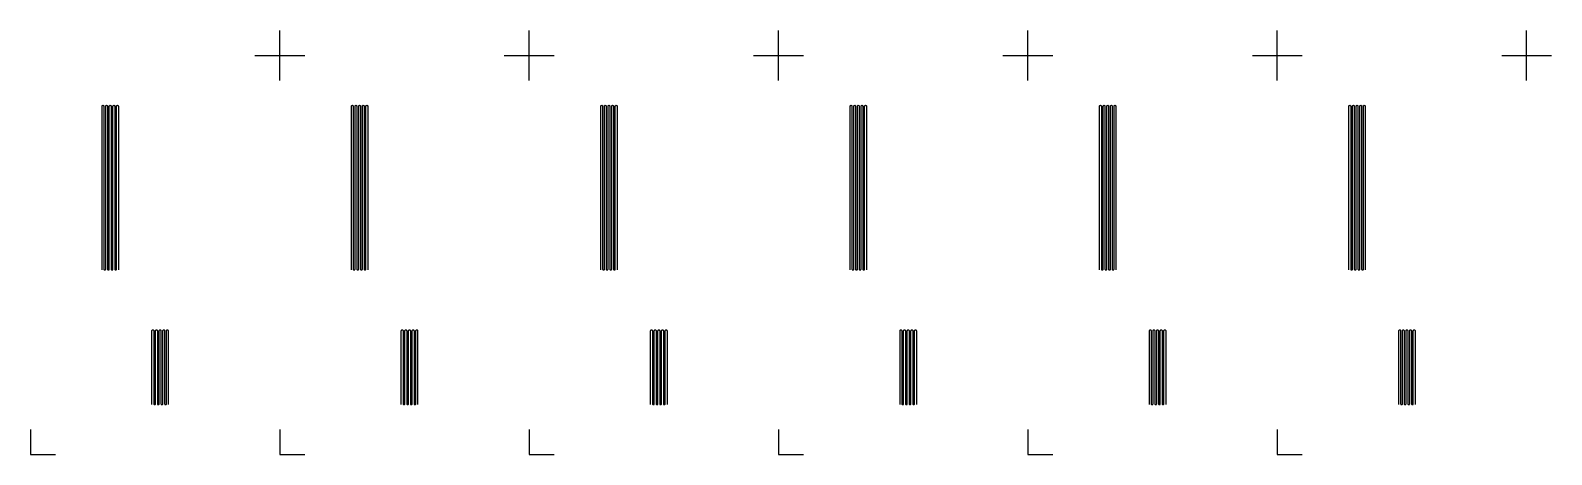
# Model space of a CAD drawing. Header units: inches. Extents: x 0 to 30.5, y 0 to 8.5.
import ezdxf

# ---------------------------------------------------------------- set-up
doc = ezdxf.new("R2010")
doc.units = ezdxf.units.IN
doc.header["$MEASUREMENT"] = 0

msp = doc.modelspace()

# ---------------------------------------------------------------- linework, layer by layer
for p, q in [((5, 7.5), (5, 8.5)), ((10, 7.5), (10, 8.5)), ((15, 7.5), (15, 8.5)), ((20, 7.5), (20, 8.5)), ((25, 7.5), (25, 8.5)), ((30, 7.5), (30, 8.5)), ((4.5, 8), (5.5, 8)), ((9.5, 8), (10.5, 8)), ((14.5, 8), (15.5, 8)), ((19.5, 8), (20.5, 8)), ((24.5, 8), (25.5, 8)), ((29.5, 8), (30.5, 8))]:
    msp.add_line(p, q)
at = {"color": 1, "linetype": 'Continuous'}
for points in [[(1.436, 3.7), (1.436, 6.982, -0.414214), (1.455, 7), (1.455, 7, -0.414214), (1.473, 6.982), (1.473, 3.718, 0.414214), (1.491, 3.7), (1.491, 3.7, 0.414214), (1.509, 3.718), (1.509, 6.982, -0.414214), (1.527, 7), (1.527, 7, -0.414214), (1.545, 6.982), (1.545, 3.718, 0.414214), (1.564, 3.7), (1.564, 3.7, 0.414214), (1.582, 3.718), (1.582, 6.982, -0.414214), (1.6, 7), (1.6, 7, -0.414214), (1.618, 6.982), (1.618, 3.718, 0.414214), (1.636, 3.7), (1.636, 3.7, 0.414214), (1.655, 3.718), (1.655, 6.982, -0.414214), (1.673, 7), (1.673, 7, -0.414214), (1.691, 6.982), (1.691, 3.718, 0.414214), (1.709, 3.7), (1.709, 3.7, 0.414214), (1.727, 3.718), (1.727, 6.982, -0.414214), (1.745, 7), (1.745, 7, -0.414214), (1.764, 6.982), (1.764, 3.7)], [(6.436, 3.7), (6.436, 6.982, -0.414214), (6.455, 7), (6.455, 7, -0.414214), (6.473, 6.982), (6.473, 3.718, 0.414214), (6.491, 3.7), (6.491, 3.7, 0.414214), (6.509, 3.718), (6.509, 6.982, -0.414214), (6.527, 7), (6.527, 7, -0.414214), (6.545, 6.982), (6.545, 3.718, 0.414214), (6.564, 3.7), (6.564, 3.7, 0.414214), (6.582, 3.718), (6.582, 6.982, -0.414214), (6.6, 7), (6.6, 7, -0.414214), (6.618, 6.982), (6.618, 3.718, 0.414214), (6.636, 3.7), (6.636, 3.7, 0.414214), (6.655, 3.718), (6.655, 6.982, -0.414214), (6.673, 7), (6.673, 7, -0.414214), (6.691, 6.982), (6.691, 3.718, 0.414214), (6.709, 3.7), (6.709, 3.7, 0.414214), (6.727, 3.718), (6.727, 6.982, -0.414214), (6.745, 7), (6.745, 7, -0.414214), (6.764, 6.982), (6.764, 3.7)], [(11.436, 3.7), (11.436, 6.982, -0.414214), (11.455, 7), (11.455, 7, -0.414214), (11.473, 6.982), (11.473, 3.718, 0.414214), (11.491, 3.7), (11.491, 3.7, 0.414214), (11.509, 3.718), (11.509, 6.982, -0.414214), (11.527, 7), (11.527, 7, -0.414214), (11.545, 6.982), (11.545, 3.718, 0.414214), (11.564, 3.7), (11.564, 3.7, 0.414214), (11.582, 3.718), (11.582, 6.982, -0.414214), (11.6, 7), (11.6, 7, -0.414214), (11.618, 6.982), (11.618, 3.718, 0.414214), (11.636, 3.7), (11.636, 3.7, 0.414214), (11.655, 3.718), (11.655, 6.982, -0.414214), (11.673, 7), (11.673, 7, -0.414214), (11.691, 6.982), (11.691, 3.718, 0.414214), (11.709, 3.7), (11.709, 3.7, 0.414214), (11.727, 3.718), (11.727, 6.982, -0.414214), (11.745, 7), (11.745, 7, -0.414214), (11.764, 6.982), (11.764, 3.7)], [(16.436, 3.7), (16.436, 6.982, -0.414214), (16.455, 7), (16.455, 7, -0.414214), (16.473, 6.982), (16.473, 3.718, 0.414214), (16.491, 3.7), (16.491, 3.7, 0.414214), (16.509, 3.718), (16.509, 6.982, -0.414214), (16.527, 7), (16.527, 7, -0.414214), (16.545, 6.982), (16.545, 3.718, 0.414214), (16.564, 3.7), (16.564, 3.7, 0.414214), (16.582, 3.718), (16.582, 6.982, -0.414214), (16.6, 7), (16.6, 7, -0.414214), (16.618, 6.982), (16.618, 3.718, 0.414214), (16.636, 3.7), (16.636, 3.7, 0.414214), (16.655, 3.718), (16.655, 6.982, -0.414214), (16.673, 7), (16.673, 7, -0.414214), (16.691, 6.982), (16.691, 3.718, 0.414214), (16.709, 3.7), (16.709, 3.7, 0.414214), (16.727, 3.718), (16.727, 6.982, -0.414214), (16.745, 7), (16.745, 7, -0.414214), (16.764, 6.982), (16.764, 3.7)], [(21.436, 3.7), (21.436, 6.982, -0.414214), (21.455, 7), (21.455, 7, -0.414214), (21.473, 6.982), (21.473, 3.718, 0.414214), (21.491, 3.7), (21.491, 3.7, 0.414214), (21.509, 3.718), (21.509, 6.982, -0.414214), (21.527, 7), (21.527, 7, -0.414214), (21.545, 6.982), (21.545, 3.718, 0.414214), (21.564, 3.7), (21.564, 3.7, 0.414214), (21.582, 3.718), (21.582, 6.982, -0.414214), (21.6, 7), (21.6, 7, -0.414214), (21.618, 6.982), (21.618, 3.718, 0.414214), (21.636, 3.7), (21.636, 3.7, 0.414214), (21.655, 3.718), (21.655, 6.982, -0.414214), (21.673, 7), (21.673, 7, -0.414214), (21.691, 6.982), (21.691, 3.718, 0.414214), (21.709, 3.7), (21.709, 3.7, 0.414214), (21.727, 3.718), (21.727, 6.982, -0.414214), (21.745, 7), (21.745, 7, -0.414214), (21.764, 6.982), (21.764, 3.7)], [(26.436, 3.7), (26.436, 6.982, -0.414214), (26.455, 7), (26.455, 7, -0.414214), (26.473, 6.982), (26.473, 3.718, 0.414214), (26.491, 3.7), (26.491, 3.7, 0.414214), (26.509, 3.718), (26.509, 6.982, -0.414214), (26.527, 7), (26.527, 7, -0.414214), (26.545, 6.982), (26.545, 3.718, 0.414214), (26.564, 3.7), (26.564, 3.7, 0.414214), (26.582, 3.718), (26.582, 6.982, -0.414214), (26.6, 7), (26.6, 7, -0.414214), (26.618, 6.982), (26.618, 3.718, 0.414214), (26.636, 3.7), (26.636, 3.7, 0.414214), (26.655, 3.718), (26.655, 6.982, -0.414214), (26.673, 7), (26.673, 7, -0.414214), (26.691, 6.982), (26.691, 3.718, 0.414214), (26.709, 3.7), (26.709, 3.7, 0.414214), (26.727, 3.718), (26.727, 6.982, -0.414214), (26.745, 7), (26.745, 7, -0.414214), (26.764, 6.982), (26.764, 3.7)], [(2.436, 1), (2.436, 2.482, -0.414214), (2.455, 2.5), (2.455, 2.5, -0.414214), (2.473, 2.482), (2.473, 1.018, 0.414214), (2.491, 1), (2.491, 1, 0.414214), (2.509, 1.018), (2.509, 2.482, -0.414214), (2.527, 2.5), (2.527, 2.5, -0.414214), (2.545, 2.482), (2.545, 1.018, 0.414214), (2.564, 1), (2.564, 1, 0.414214), (2.582, 1.018), (2.582, 2.482, -0.414214), (2.6, 2.5), (2.6, 2.5, -0.414214), (2.618, 2.482), (2.618, 1.018, 0.414214), (2.636, 1), (2.636, 1, 0.414214), (2.655, 1.018), (2.655, 2.482, -0.414214), (2.673, 2.5), (2.673, 2.5, -0.414214), (2.691, 2.482), (2.691, 1.018, 0.414214), (2.709, 1), (2.709, 1, 0.414214), (2.727, 1.018), (2.727, 2.482, -0.414214), (2.745, 2.5), (2.745, 2.5, -0.414214), (2.764, 2.482), (2.764, 1)], [(7.436, 1), (7.436, 2.482, -0.414214), (7.455, 2.5), (7.455, 2.5, -0.414214), (7.473, 2.482), (7.473, 1.018, 0.414214), (7.491, 1), (7.491, 1, 0.414214), (7.509, 1.018), (7.509, 2.482, -0.414214), (7.527, 2.5), (7.527, 2.5, -0.414214), (7.545, 2.482), (7.545, 1.018, 0.414214), (7.564, 1), (7.564, 1, 0.414214), (7.582, 1.018), (7.582, 2.482, -0.414214), (7.6, 2.5), (7.6, 2.5, -0.414214), (7.618, 2.482), (7.618, 1.018, 0.414214), (7.636, 1), (7.636, 1, 0.414214), (7.655, 1.018), (7.655, 2.482, -0.414214), (7.673, 2.5), (7.673, 2.5, -0.414214), (7.691, 2.482), (7.691, 1.018, 0.414214), (7.709, 1), (7.709, 1, 0.414214), (7.727, 1.018), (7.727, 2.482, -0.414214), (7.745, 2.5), (7.745, 2.5, -0.414214), (7.764, 2.482), (7.764, 1)], [(12.436, 1), (12.436, 2.482, -0.414214), (12.455, 2.5), (12.455, 2.5, -0.414214), (12.473, 2.482), (12.473, 1.018, 0.414214), (12.491, 1), (12.491, 1, 0.414214), (12.509, 1.018), (12.509, 2.482, -0.414214), (12.527, 2.5), (12.527, 2.5, -0.414214), (12.545, 2.482), (12.545, 1.018, 0.414214), (12.564, 1), (12.564, 1, 0.414214), (12.582, 1.018), (12.582, 2.482, -0.414214), (12.6, 2.5), (12.6, 2.5, -0.414214), (12.618, 2.482), (12.618, 1.018, 0.414214), (12.636, 1), (12.636, 1, 0.414214), (12.655, 1.018), (12.655, 2.482, -0.414214), (12.673, 2.5), (12.673, 2.5, -0.414214), (12.691, 2.482), (12.691, 1.018, 0.414214), (12.709, 1), (12.709, 1, 0.414214), (12.727, 1.018), (12.727, 2.482, -0.414214), (12.745, 2.5), (12.745, 2.5, -0.414214), (12.764, 2.482), (12.764, 1)], [(17.436, 1), (17.436, 2.482, -0.414214), (17.455, 2.5), (17.455, 2.5, -0.414214), (17.473, 2.482), (17.473, 1.018, 0.414214), (17.491, 1), (17.491, 1, 0.414214), (17.509, 1.018), (17.509, 2.482, -0.414214), (17.527, 2.5), (17.527, 2.5, -0.414214), (17.545, 2.482), (17.545, 1.018, 0.414214), (17.564, 1), (17.564, 1, 0.414214), (17.582, 1.018), (17.582, 2.482, -0.414214), (17.6, 2.5), (17.6, 2.5, -0.414214), (17.618, 2.482), (17.618, 1.018, 0.414214), (17.636, 1), (17.636, 1, 0.414214), (17.655, 1.018), (17.655, 2.482, -0.414214), (17.673, 2.5), (17.673, 2.5, -0.414214), (17.691, 2.482), (17.691, 1.018, 0.414214), (17.709, 1), (17.709, 1, 0.414214), (17.727, 1.018), (17.727, 2.482, -0.414214), (17.745, 2.5), (17.745, 2.5, -0.414214), (17.764, 2.482), (17.764, 1)], [(22.436, 1), (22.436, 2.482, -0.414214), (22.455, 2.5), (22.455, 2.5, -0.414214), (22.473, 2.482), (22.473, 1.018, 0.414214), (22.491, 1), (22.491, 1, 0.414214), (22.509, 1.018), (22.509, 2.482, -0.414214), (22.527, 2.5), (22.527, 2.5, -0.414214), (22.545, 2.482), (22.545, 1.018, 0.414214), (22.564, 1), (22.564, 1, 0.414214), (22.582, 1.018), (22.582, 2.482, -0.414214), (22.6, 2.5), (22.6, 2.5, -0.414214), (22.618, 2.482), (22.618, 1.018, 0.414214), (22.636, 1), (22.636, 1, 0.414214), (22.655, 1.018), (22.655, 2.482, -0.414214), (22.673, 2.5), (22.673, 2.5, -0.414214), (22.691, 2.482), (22.691, 1.018, 0.414214), (22.709, 1), (22.709, 1, 0.414214), (22.727, 1.018), (22.727, 2.482, -0.414214), (22.745, 2.5), (22.745, 2.5, -0.414214), (22.764, 2.482), (22.764, 1)], [(27.436, 1), (27.436, 2.482, -0.414214), (27.455, 2.5), (27.455, 2.5, -0.414214), (27.473, 2.482), (27.473, 1.018, 0.414214), (27.491, 1), (27.491, 1, 0.414214), (27.509, 1.018), (27.509, 2.482, -0.414214), (27.527, 2.5), (27.527, 2.5, -0.414214), (27.545, 2.482), (27.545, 1.018, 0.414214), (27.564, 1), (27.564, 1, 0.414214), (27.582, 1.018), (27.582, 2.482, -0.414214), (27.6, 2.5), (27.6, 2.5, -0.414214), (27.618, 2.482), (27.618, 1.018, 0.414214), (27.636, 1), (27.636, 1, 0.414214), (27.655, 1.018), (27.655, 2.482, -0.414214), (27.673, 2.5), (27.673, 2.5, -0.414214), (27.691, 2.482), (27.691, 1.018, 0.414214), (27.709, 1), (27.709, 1, 0.414214), (27.727, 1.018), (27.727, 2.482, -0.414214), (27.745, 2.5), (27.745, 2.5, -0.414214), (27.764, 2.482), (27.764, 1)]]:
    msp.add_lwpolyline(points, format="xyb", dxfattribs=at)
for points in [[(0, 0.5), (0, 0), (0.5, 0)], [(5, 0.5), (5, 0), (5.5, 0)], [(10, 0.5), (10, 0), (10.5, 0)], [(15, 0.5), (15, 0), (15.5, 0)], [(20, 0.5), (20, 0), (20.5, 0)], [(25, 0.5), (25, 0), (25.5, 0)]]:
    msp.add_lwpolyline(points)

doc.saveas('drawing.dxf')
